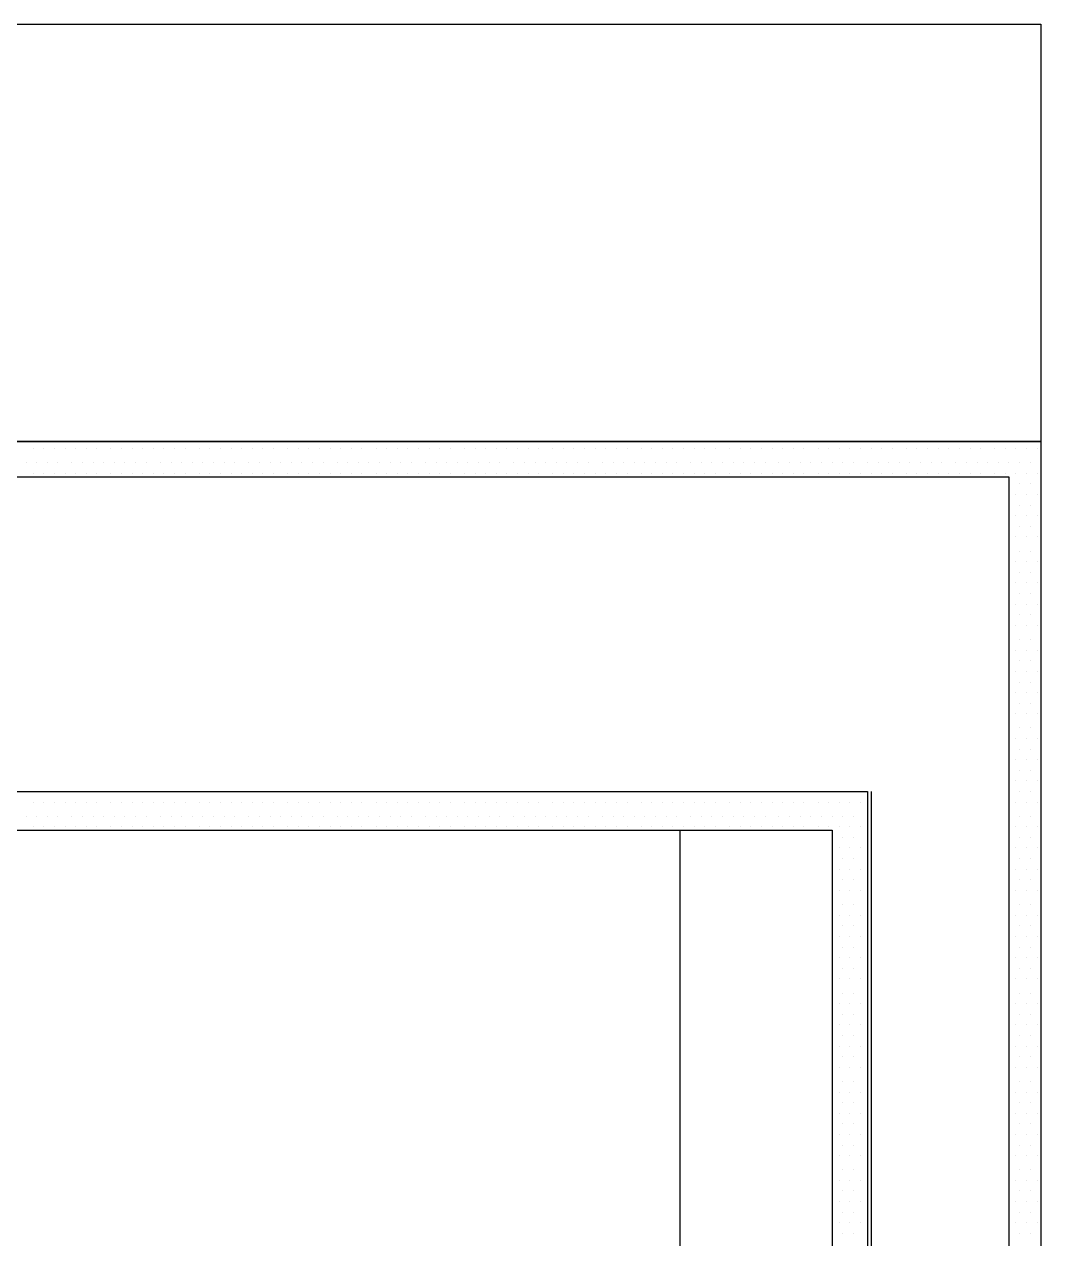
# Model space of a CAD drawing. Header units: metres. Extents: x 17 to 1264, y 17 to 859.
# Drawn here: x 288.93 to 330.33, y 677.31 to 726.77 of the extents above; entities that cross this region are included whole.
import ezdxf

# ---------------------------------------------------------------- set-up
doc = ezdxf.new("R2010")
doc.units = ezdxf.units.M
for name, color, linetype in [('LINES', 7, 'Continuous'), ('POLYLINES', 4, 'Continuous'), ('RECTS', 7, 'Continuous')]:
    doc.layers.add(name, color=color, linetype=linetype)

msp = doc.modelspace()

# ---------------------------------------------------------------- linework, layer by layer
at = {"layer": 'LINES'}
for p, q in [((289.29, 709.49), (289.29, 709.49)), ((289.72, 709.49), (289.72, 709.49)), ((290.15, 709.49), (290.15, 709.49)), ((290.59, 709.49), (290.59, 709.49)), ((291.02, 709.49), (291.02, 709.49)), ((291.45, 709.49), (291.45, 709.49)), ((291.88, 709.49), (291.88, 709.49)), ((292.46, 709.49), (292.46, 709.49)), ((292.89, 709.49), (292.89, 709.49)), ((293.32, 709.49), (293.32, 709.49)), ((293.75, 709.49), (293.75, 709.49)), ((294.19, 709.49), (294.19, 709.49)), ((294.62, 709.49), (294.62, 709.49)), ((295.05, 709.49), (295.05, 709.49)), ((295.48, 709.49), (295.48, 709.49)), ((296.06, 709.49), (296.06, 709.49)), ((296.49, 709.49), (296.49, 709.49)), ((296.92, 709.49), (296.92, 709.49)), ((297.35, 709.49), (297.35, 709.49)), ((297.79, 709.49), (297.79, 709.49)), ((298.22, 709.49), (298.22, 709.49)), ((298.65, 709.49), (298.65, 709.49)), ((299.08, 709.49), (299.08, 709.49)), ((299.66, 709.49), (299.66, 709.49)), ((300.09, 709.49), (300.09, 709.49)), ((300.52, 709.49), (300.52, 709.49)), ((300.95, 709.49), (300.95, 709.49)), ((301.39, 709.49), (301.39, 709.49)), ((301.82, 709.49), (301.82, 709.49)), ((302.25, 709.49), (302.25, 709.49)), ((302.68, 709.49), (302.68, 709.49)), ((303.26, 709.49), (303.26, 709.49)), ((303.69, 709.49), (303.69, 709.49)), ((304.12, 709.49), (304.12, 709.49)), ((304.55, 709.49), (304.55, 709.49)), ((304.99, 709.49), (304.99, 709.49)), ((305.42, 709.49), (305.42, 709.49)), ((305.85, 709.49), (305.85, 709.49)), ((306.28, 709.49), (306.28, 709.49)), ((306.86, 709.49), (306.86, 709.49)), ((307.29, 709.49), (307.29, 709.49)), ((307.72, 709.49), (307.72, 709.49)), ((308.15, 709.49), (308.15, 709.49)), ((308.59, 709.49), (308.59, 709.49)), ((309.02, 709.49), (309.02, 709.49)), ((309.45, 709.49), (309.45, 709.49)), ((309.88, 709.49), (309.88, 709.49)), ((310.46, 709.49), (310.46, 709.49)), ((310.89, 709.49), (310.89, 709.49)), ((311.32, 709.49), (311.32, 709.49)), ((311.75, 709.49), (311.75, 709.49)), ((312.19, 709.49), (312.19, 709.49)), ((312.62, 709.49), (312.62, 709.49)), ((313.05, 709.49), (313.05, 709.49)), ((313.48, 709.49), (313.48, 709.49)), ((314.06, 709.49), (314.06, 709.49)), ((314.49, 709.49), (314.49, 709.49)), ((314.92, 709.49), (314.92, 709.49)), ((315.35, 709.49), (315.35, 709.49)), ((315.79, 709.49), (315.79, 709.49)), ((316.22, 709.49), (316.22, 709.49)), ((316.65, 709.49), (316.65, 709.49)), ((317.08, 709.49), (317.08, 709.49)), ((317.66, 709.49), (317.66, 709.49)), ((318.09, 709.49), (318.09, 709.49)), ((318.52, 709.49), (318.52, 709.49)), ((318.95, 709.49), (318.95, 709.49)), ((319.39, 709.49), (319.39, 709.49)), ((319.82, 709.49), (319.82, 709.49)), ((320.25, 709.49), (320.25, 709.49)), ((320.68, 709.49), (320.68, 709.49)), ((321.26, 709.49), (321.26, 709.49)), ((321.69, 709.49), (321.69, 709.49)), ((322.12, 709.49), (322.12, 709.49)), ((322.55, 709.49), (322.55, 709.49)), ((322.99, 709.49), (322.99, 709.49)), ((323.42, 709.49), (323.42, 709.49)), ((323.85, 709.49), (323.85, 709.49)), ((324.28, 709.49), (324.28, 709.49)), ((324.86, 709.49), (324.86, 709.49)), ((325.29, 709.49), (325.29, 709.49)), ((325.72, 709.49), (325.72, 709.49)), ((326.15, 709.49), (326.15, 709.49)), ((326.59, 709.49), (326.59, 709.49)), ((327.02, 709.49), (327.02, 709.49)), ((327.45, 709.49), (327.45, 709.49)), ((327.88, 709.49), (327.88, 709.49)), ((328.46, 709.49), (328.46, 709.49)), ((328.89, 709.49), (328.89, 709.49)), ((329.32, 709.49), (329.32, 709.49)), ((329.75, 709.49), (329.75, 709.49)), ((330.19, 709.49), (330.19, 709.49)), ((289, 708.91), (289, 708.91)), ((289.43, 708.91), (289.43, 708.91)), ((289.87, 708.91), (289.87, 708.91)), ((290.3, 708.91), (290.3, 708.91)), ((290.87, 708.91), (290.87, 708.91)), ((291.31, 708.91), (291.31, 708.91)), ((291.74, 708.91), (291.74, 708.91)), ((292.17, 708.91), (292.17, 708.91)), ((292.6, 708.91), (292.6, 708.91)), ((293.03, 708.91), (293.03, 708.91)), ((293.47, 708.91), (293.47, 708.91)), ((293.9, 708.91), (293.9, 708.91)), ((294.47, 708.91), (294.47, 708.91)), ((294.91, 708.91), (294.91, 708.91)), ((295.34, 708.91), (295.34, 708.91)), ((295.77, 708.91), (295.77, 708.91)), ((296.2, 708.91), (296.2, 708.91)), ((296.63, 708.91), (296.63, 708.91)), ((297.07, 708.91), (297.07, 708.91)), ((297.5, 708.91), (297.5, 708.91)), ((298.07, 708.91), (298.07, 708.91)), ((298.51, 708.91), (298.51, 708.91)), ((298.94, 708.91), (298.94, 708.91)), ((299.37, 708.91), (299.37, 708.91)), ((299.8, 708.91), (299.8, 708.91)), ((300.23, 708.91), (300.23, 708.91)), ((300.67, 708.91), (300.67, 708.91)), ((301.1, 708.91), (301.1, 708.91)), ((301.67, 708.91), (301.67, 708.91)), ((302.11, 708.91), (302.11, 708.91)), ((302.54, 708.91), (302.54, 708.91)), ((302.97, 708.91), (302.97, 708.91)), ((303.4, 708.91), (303.4, 708.91)), ((303.83, 708.91), (303.83, 708.91)), ((304.27, 708.91), (304.27, 708.91)), ((304.7, 708.91), (304.7, 708.91)), ((305.27, 708.91), (305.27, 708.91)), ((305.71, 708.91), (305.71, 708.91)), ((306.14, 708.91), (306.14, 708.91)), ((306.57, 708.91), (306.57, 708.91)), ((307, 708.91), (307, 708.91)), ((307.43, 708.91), (307.43, 708.91)), ((307.87, 708.91), (307.87, 708.91)), ((308.3, 708.91), (308.3, 708.91)), ((308.87, 708.91), (308.87, 708.91)), ((309.31, 708.91), (309.31, 708.91)), ((309.74, 708.91), (309.74, 708.91)), ((310.17, 708.91), (310.17, 708.91)), ((310.6, 708.91), (310.6, 708.91)), ((311.03, 708.91), (311.03, 708.91)), ((311.47, 708.91), (311.47, 708.91)), ((311.9, 708.91), (311.9, 708.91)), ((312.47, 708.91), (312.47, 708.91)), ((312.91, 708.91), (312.91, 708.91)), ((313.34, 708.91), (313.34, 708.91)), ((313.77, 708.91), (313.77, 708.91)), ((314.2, 708.91), (314.2, 708.91)), ((314.63, 708.91), (314.63, 708.91)), ((315.07, 708.91), (315.07, 708.91)), ((315.5, 708.91), (315.5, 708.91)), ((316.07, 708.91), (316.07, 708.91)), ((316.51, 708.91), (316.51, 708.91)), ((316.94, 708.91), (316.94, 708.91)), ((317.37, 708.91), (317.37, 708.91)), ((317.8, 708.91), (317.8, 708.91)), ((318.23, 708.91), (318.23, 708.91)), ((318.67, 708.91), (318.67, 708.91)), ((319.1, 708.91), (319.1, 708.91)), ((319.67, 708.91), (319.67, 708.91)), ((320.11, 708.91), (320.11, 708.91)), ((320.54, 708.91), (320.54, 708.91)), ((320.97, 708.91), (320.97, 708.91)), ((321.4, 708.91), (321.4, 708.91)), ((321.83, 708.91), (321.83, 708.91)), ((322.27, 708.91), (322.27, 708.91)), ((322.7, 708.91), (322.7, 708.91)), ((323.27, 708.91), (323.27, 708.91)), ((323.71, 708.91), (323.71, 708.91)), ((324.14, 708.91), (324.14, 708.91)), ((324.57, 708.91), (324.57, 708.91)), ((325, 708.91), (325, 708.91)), ((325.43, 708.91), (325.43, 708.91)), ((325.87, 708.91), (325.87, 708.91)), ((326.3, 708.91), (326.3, 708.91)), ((326.87, 708.91), (326.87, 708.91)), ((327.31, 708.91), (327.31, 708.91)), ((327.74, 708.91), (327.74, 708.91)), ((328.17, 708.91), (328.17, 708.91)), ((328.6, 708.91), (328.6, 708.91)), ((329.03, 708.91), (329.03, 708.91)), ((329.47, 708.91), (329.47, 708.91)), ((329.9, 708.91), (329.9, 708.91)), ((289.29, 708.48), (289.29, 708.48)), ((289.72, 708.48), (289.72, 708.48)), ((290.15, 708.48), (290.15, 708.48)), ((290.59, 708.48), (290.59, 708.48)), ((291.02, 708.48), (291.02, 708.48)), ((291.45, 708.48), (291.45, 708.48)), ((291.88, 708.48), (291.88, 708.48)), ((292.46, 708.48), (292.46, 708.48)), ((292.89, 708.48), (292.89, 708.48)), ((293.32, 708.48), (293.32, 708.48)), ((293.75, 708.48), (293.75, 708.48)), ((294.19, 708.48), (294.19, 708.48)), ((294.62, 708.48), (294.62, 708.48)), ((295.05, 708.48), (295.05, 708.48)), ((295.48, 708.48), (295.48, 708.48)), ((296.06, 708.48), (296.06, 708.48)), ((296.49, 708.48), (296.49, 708.48)), ((296.92, 708.48), (296.92, 708.48)), ((297.35, 708.48), (297.35, 708.48)), ((297.79, 708.48), (297.79, 708.48)), ((298.22, 708.48), (298.22, 708.48)), ((298.65, 708.48), (298.65, 708.48)), ((299.08, 708.48), (299.08, 708.48)), ((299.66, 708.48), (299.66, 708.48)), ((300.09, 708.48), (300.09, 708.48)), ((300.52, 708.48), (300.52, 708.48)), ((300.95, 708.48), (300.95, 708.48)), ((301.39, 708.48), (301.39, 708.48)), ((301.82, 708.48), (301.82, 708.48)), ((302.25, 708.48), (302.25, 708.48)), ((302.68, 708.48), (302.68, 708.48)), ((303.26, 708.48), (303.26, 708.48)), ((303.69, 708.48), (303.69, 708.48)), ((304.12, 708.48), (304.12, 708.48)), ((304.55, 708.48), (304.55, 708.48)), ((304.99, 708.48), (304.99, 708.48)), ((305.42, 708.48), (305.42, 708.48)), ((305.85, 708.48), (305.85, 708.48)), ((306.28, 708.48), (306.28, 708.48)), ((306.86, 708.48), (306.86, 708.48)), ((307.29, 708.48), (307.29, 708.48)), ((307.72, 708.48), (307.72, 708.48)), ((308.15, 708.48), (308.15, 708.48)), ((308.59, 708.48), (308.59, 708.48)), ((309.02, 708.48), (309.02, 708.48)), ((309.45, 708.48), (309.45, 708.48)), ((309.88, 708.48), (309.88, 708.48)), ((310.46, 708.48), (310.46, 708.48)), ((310.89, 708.48), (310.89, 708.48)), ((311.32, 708.48), (311.32, 708.48)), ((311.75, 708.48), (311.75, 708.48)), ((312.19, 708.48), (312.19, 708.48)), ((312.62, 708.48), (312.62, 708.48)), ((313.05, 708.48), (313.05, 708.48)), ((313.48, 708.48), (313.48, 708.48)), ((314.06, 708.48), (314.06, 708.48)), ((314.49, 708.48), (314.49, 708.48)), ((314.92, 708.48), (314.92, 708.48)), ((315.35, 708.48), (315.35, 708.48)), ((315.79, 708.48), (315.79, 708.48)), ((316.22, 708.48), (316.22, 708.48)), ((316.65, 708.48), (316.65, 708.48)), ((317.08, 708.48), (317.08, 708.48)), ((317.66, 708.48), (317.66, 708.48)), ((318.09, 708.48), (318.09, 708.48)), ((318.52, 708.48), (318.52, 708.48)), ((318.95, 708.48), (318.95, 708.48)), ((319.39, 708.48), (319.39, 708.48)), ((319.82, 708.48), (319.82, 708.48)), ((320.25, 708.48), (320.25, 708.48)), ((320.68, 708.48), (320.68, 708.48)), ((321.26, 708.48), (321.26, 708.48)), ((321.69, 708.48), (321.69, 708.48)), ((322.12, 708.48), (322.12, 708.48)), ((322.55, 708.48), (322.55, 708.48)), ((322.99, 708.48), (322.99, 708.48)), ((323.42, 708.48), (323.42, 708.48)), ((323.85, 708.48), (323.85, 708.48)), ((324.28, 708.48), (324.28, 708.48)), ((324.86, 708.48), (324.86, 708.48)), ((325.29, 708.48), (325.29, 708.48)), ((325.72, 708.48), (325.72, 708.48)), ((326.15, 708.48), (326.15, 708.48)), ((326.59, 708.48), (326.59, 708.48)), ((327.02, 708.48), (327.02, 708.48)), ((327.45, 708.48), (327.45, 708.48)), ((327.88, 708.48), (327.88, 708.48)), ((328.46, 708.48), (328.46, 708.48)), ((328.89, 708.48), (328.89, 708.48)), ((329.32, 708.48), (329.32, 708.48)), ((329.75, 708.48), (329.75, 708.48)), ((330.19, 708.48), (330.19, 708.48)), ((329.03, 708.05), (329.03, 708.05)), ((329.47, 708.05), (329.47, 708.05)), ((329.9, 708.05), (329.9, 708.05)), ((329.32, 707.62), (329.32, 707.62)), ((329.75, 707.62), (329.75, 707.62)), ((330.19, 707.62), (330.19, 707.62)), ((329.03, 707.18), (329.03, 707.18)), ((329.47, 707.18), (329.47, 707.18)), ((329.9, 707.18), (329.9, 707.18)), ((329.32, 706.75), (329.32, 706.75)), ((329.75, 706.75), (329.75, 706.75)), ((330.19, 706.75), (330.19, 706.75)), ((329.03, 706.32), (329.03, 706.32)), ((329.32, 705.89), (329.32, 705.89)), ((329.47, 706.32), (329.47, 706.32)), ((329.75, 705.89), (329.75, 705.89)), ((329.9, 706.32), (329.9, 706.32)), ((330.19, 705.89), (330.19, 705.89)), ((329.03, 705.31), (329.03, 705.31)), ((329.32, 704.88), (329.32, 704.88)), ((329.47, 705.31), (329.47, 705.31)), ((329.75, 704.88), (329.75, 704.88)), ((329.9, 705.31), (329.9, 705.31)), ((330.19, 704.88), (330.19, 704.88)), ((329.03, 704.45), (329.03, 704.45)), ((329.47, 704.45), (329.47, 704.45)), ((329.9, 704.45), (329.9, 704.45)), ((329.32, 704.02), (329.32, 704.02)), ((329.75, 704.02), (329.75, 704.02)), ((330.19, 704.02), (330.19, 704.02)), ((329.03, 703.58), (329.03, 703.58)), ((329.47, 703.58), (329.47, 703.58)), ((329.9, 703.58), (329.9, 703.58)), ((329.32, 703.15), (329.32, 703.15)), ((329.75, 703.15), (329.75, 703.15)), ((330.19, 703.15), (330.19, 703.15)), ((329.03, 702.72), (329.03, 702.72)), ((329.47, 702.72), (329.47, 702.72)), ((329.9, 702.72), (329.9, 702.72)), ((329.32, 702.29), (329.32, 702.29)), ((329.75, 702.29), (329.75, 702.29)), ((330.19, 702.29), (330.19, 702.29)), ((329.03, 701.71), (329.03, 701.71)), ((329.47, 701.71), (329.47, 701.71)), ((329.9, 701.71), (329.9, 701.71)), ((329.32, 701.28), (329.32, 701.28)), ((329.75, 701.28), (329.75, 701.28)), ((330.19, 701.28), (330.19, 701.28)), ((329.03, 700.85), (329.03, 700.85)), ((329.47, 700.85), (329.47, 700.85)), ((329.9, 700.85), (329.9, 700.85)), ((329.03, 699.98), (329.03, 699.98)), ((329.32, 700.42), (329.32, 700.42)), ((329.47, 699.98), (329.47, 699.98)), ((329.75, 700.42), (329.75, 700.42)), ((329.9, 699.98), (329.9, 699.98)), ((330.19, 700.42), (330.19, 700.42)), ((329.32, 699.55), (329.32, 699.55)), ((329.75, 699.55), (329.75, 699.55)), ((330.19, 699.55), (330.19, 699.55)), ((329.03, 699.12), (329.03, 699.12)), ((329.47, 699.12), (329.47, 699.12)), ((329.9, 699.12), (329.9, 699.12)), ((329.32, 698.69), (329.32, 698.69)), ((329.75, 698.69), (329.75, 698.69)), ((330.19, 698.69), (330.19, 698.69)), ((329.03, 698.11), (329.03, 698.11)), ((329.47, 698.11), (329.47, 698.11)), ((329.9, 698.11), (329.9, 698.11)), ((329.32, 697.68), (329.32, 697.68)), ((329.75, 697.68), (329.75, 697.68)), ((330.19, 697.68), (330.19, 697.68)), ((329.03, 697.25), (329.03, 697.25)), ((329.47, 697.25), (329.47, 697.25)), ((329.9, 697.25), (329.9, 697.25)), ((329.32, 696.82), (329.32, 696.82)), ((329.75, 696.82), (329.75, 696.82)), ((330.19, 696.82), (330.19, 696.82)), ((329.03, 696.38), (329.03, 696.38)), ((329.47, 696.38), (329.47, 696.38)), ((329.9, 696.38), (329.9, 696.38)), ((289, 695.52), (289, 695.52)), ((289.43, 695.52), (289.43, 695.52)), ((289.87, 695.52), (289.87, 695.52)), ((290.3, 695.52), (290.3, 695.52)), ((290.87, 695.52), (290.87, 695.52)), ((291.31, 695.52), (291.31, 695.52)), ((291.74, 695.52), (291.74, 695.52)), ((292.17, 695.52), (292.17, 695.52)), ((292.6, 695.52), (292.6, 695.52)), ((293.03, 695.52), (293.03, 695.52)), ((293.47, 695.52), (293.47, 695.52)), ((293.9, 695.52), (293.9, 695.52)), ((294.47, 695.52), (294.47, 695.52)), ((294.91, 695.52), (294.91, 695.52)), ((295.34, 695.52), (295.34, 695.52)), ((295.77, 695.52), (295.77, 695.52)), ((296.2, 695.52), (296.2, 695.52)), ((296.63, 695.52), (296.63, 695.52)), ((297.07, 695.52), (297.07, 695.52)), ((297.5, 695.52), (297.5, 695.52)), ((298.07, 695.52), (298.07, 695.52)), ((298.51, 695.52), (298.51, 695.52)), ((298.94, 695.52), (298.94, 695.52)), ((299.37, 695.52), (299.37, 695.52)), ((299.8, 695.52), (299.8, 695.52)), ((300.23, 695.52), (300.23, 695.52)), ((300.67, 695.52), (300.67, 695.52)), ((301.1, 695.52), (301.1, 695.52)), ((301.67, 695.52), (301.67, 695.52)), ((302.11, 695.52), (302.11, 695.52)), ((302.54, 695.52), (302.54, 695.52)), ((302.97, 695.52), (302.97, 695.52)), ((303.4, 695.52), (303.4, 695.52)), ((303.83, 695.52), (303.83, 695.52)), ((304.27, 695.52), (304.27, 695.52)), ((304.7, 695.52), (304.7, 695.52)), ((305.27, 695.52), (305.27, 695.52)), ((305.71, 695.52), (305.71, 695.52)), ((306.14, 695.52), (306.14, 695.52)), ((306.57, 695.52), (306.57, 695.52)), ((307, 695.52), (307, 695.52)), ((307.43, 695.52), (307.43, 695.52)), ((307.87, 695.52), (307.87, 695.52)), ((308.3, 695.52), (308.3, 695.52)), ((308.87, 695.52), (308.87, 695.52)), ((309.31, 695.52), (309.31, 695.52)), ((309.74, 695.52), (309.74, 695.52)), ((310.17, 695.52), (310.17, 695.52)), ((310.6, 695.52), (310.6, 695.52)), ((311.03, 695.52), (311.03, 695.52)), ((311.47, 695.52), (311.47, 695.52)), ((311.9, 695.52), (311.9, 695.52)), ((312.47, 695.52), (312.47, 695.52)), ((312.91, 695.52), (312.91, 695.52)), ((313.34, 695.52), (313.34, 695.52)), ((313.77, 695.52), (313.77, 695.52)), ((314.2, 695.52), (314.2, 695.52)), ((314.63, 695.52), (314.63, 695.52)), ((315.07, 695.52), (315.07, 695.52)), ((315.5, 695.52), (315.5, 695.52)), ((316.07, 695.52), (316.07, 695.52)), ((316.51, 695.52), (316.51, 695.52)), ((316.94, 695.52), (316.94, 695.52)), ((317.37, 695.52), (317.37, 695.52)), ((317.8, 695.52), (317.8, 695.52)), ((318.23, 695.52), (318.23, 695.52)), ((318.67, 695.52), (318.67, 695.52)), ((319.1, 695.52), (319.1, 695.52)), ((319.67, 695.52), (319.67, 695.52)), ((320.11, 695.52), (320.11, 695.52)), ((320.54, 695.52), (320.54, 695.52)), ((320.97, 695.52), (320.97, 695.52)), ((321.4, 695.52), (321.4, 695.52)), ((321.83, 695.52), (321.83, 695.52)), ((322.27, 695.52), (322.27, 695.52)), ((322.7, 695.52), (322.7, 695.52)), ((323.27, 695.52), (323.27, 695.52)), ((329.03, 695.52), (329.03, 695.52)), ((329.32, 695.95), (329.32, 695.95)), ((329.47, 695.52), (329.47, 695.52)), ((329.75, 695.95), (329.75, 695.95)), ((329.9, 695.52), (329.9, 695.52)), ((330.19, 695.95), (330.19, 695.95)), ((289.29, 695.09), (289.29, 695.09)), ((289.72, 695.09), (289.72, 695.09)), ((290.15, 695.09), (290.15, 695.09)), ((290.59, 695.09), (290.59, 695.09)), ((291.02, 695.09), (291.02, 695.09)), ((291.45, 695.09), (291.45, 695.09)), ((291.88, 695.09), (291.88, 695.09)), ((292.46, 695.09), (292.46, 695.09)), ((292.89, 695.09), (292.89, 695.09)), ((293.32, 695.09), (293.32, 695.09)), ((293.75, 695.09), (293.75, 695.09)), ((294.19, 695.09), (294.19, 695.09)), ((294.62, 695.09), (294.62, 695.09)), ((295.05, 695.09), (295.05, 695.09)), ((295.48, 695.09), (295.48, 695.09)), ((296.06, 695.09), (296.06, 695.09)), ((296.49, 695.09), (296.49, 695.09)), ((296.92, 695.09), (296.92, 695.09)), ((297.35, 695.09), (297.35, 695.09)), ((297.79, 695.09), (297.79, 695.09)), ((298.22, 695.09), (298.22, 695.09)), ((298.65, 695.09), (298.65, 695.09)), ((299.08, 695.09), (299.08, 695.09)), ((299.66, 695.09), (299.66, 695.09)), ((300.09, 695.09), (300.09, 695.09)), ((300.52, 695.09), (300.52, 695.09)), ((300.95, 695.09), (300.95, 695.09)), ((301.39, 695.09), (301.39, 695.09)), ((301.82, 695.09), (301.82, 695.09)), ((302.25, 695.09), (302.25, 695.09)), ((302.68, 695.09), (302.68, 695.09)), ((303.26, 695.09), (303.26, 695.09)), ((303.69, 695.09), (303.69, 695.09)), ((304.12, 695.09), (304.12, 695.09)), ((304.55, 695.09), (304.55, 695.09)), ((304.99, 695.09), (304.99, 695.09)), ((305.42, 695.09), (305.42, 695.09)), ((305.85, 695.09), (305.85, 695.09)), ((306.28, 695.09), (306.28, 695.09)), ((306.86, 695.09), (306.86, 695.09)), ((307.29, 695.09), (307.29, 695.09)), ((307.72, 695.09), (307.72, 695.09)), ((308.15, 695.09), (308.15, 695.09)), ((308.59, 695.09), (308.59, 695.09)), ((309.02, 695.09), (309.02, 695.09)), ((309.45, 695.09), (309.45, 695.09)), ((309.88, 695.09), (309.88, 695.09)), ((310.46, 695.09), (310.46, 695.09)), ((310.89, 695.09), (310.89, 695.09)), ((311.32, 695.09), (311.32, 695.09)), ((311.75, 695.09), (311.75, 695.09)), ((312.19, 695.09), (312.19, 695.09)), ((312.62, 695.09), (312.62, 695.09)), ((313.05, 695.09), (313.05, 695.09)), ((313.48, 695.09), (313.48, 695.09)), ((314.06, 695.09), (314.06, 695.09)), ((314.49, 695.09), (314.49, 695.09)), ((314.92, 695.09), (314.92, 695.09)), ((315.35, 695.09), (315.35, 695.09)), ((315.79, 695.09), (315.79, 695.09)), ((316.22, 695.09), (316.22, 695.09)), ((316.65, 695.09), (316.65, 695.09)), ((317.08, 695.09), (317.08, 695.09)), ((317.66, 695.09), (317.66, 695.09)), ((318.09, 695.09), (318.09, 695.09)), ((318.52, 695.09), (318.52, 695.09)), ((318.95, 695.09), (318.95, 695.09)), ((319.39, 695.09), (319.39, 695.09)), ((319.82, 695.09), (319.82, 695.09)), ((320.25, 695.09), (320.25, 695.09)), ((320.68, 695.09), (320.68, 695.09)), ((321.26, 695.09), (321.26, 695.09)), ((321.69, 695.09), (321.69, 695.09)), ((322.12, 695.09), (322.12, 695.09)), ((322.55, 695.09), (322.55, 695.09)), ((322.99, 695.09), (322.99, 695.09)), ((329.32, 695.09), (329.32, 695.09)), ((329.75, 695.09), (329.75, 695.09)), ((330.19, 695.09), (330.19, 695.09)), ((289, 694.51), (289, 694.51)), ((289.43, 694.51), (289.43, 694.51)), ((289.87, 694.51), (289.87, 694.51)), ((290.3, 694.51), (290.3, 694.51)), ((290.87, 694.51), (290.87, 694.51)), ((291.31, 694.51), (291.31, 694.51)), ((291.74, 694.51), (291.74, 694.51)), ((292.17, 694.51), (292.17, 694.51)), ((292.6, 694.51), (292.6, 694.51)), ((293.03, 694.51), (293.03, 694.51)), ((293.47, 694.51), (293.47, 694.51)), ((293.9, 694.51), (293.9, 694.51)), ((294.47, 694.51), (294.47, 694.51)), ((294.91, 694.51), (294.91, 694.51)), ((295.34, 694.51), (295.34, 694.51)), ((295.77, 694.51), (295.77, 694.51)), ((296.2, 694.51), (296.2, 694.51)), ((296.63, 694.51), (296.63, 694.51)), ((297.07, 694.51), (297.07, 694.51)), ((297.5, 694.51), (297.5, 694.51)), ((298.07, 694.51), (298.07, 694.51)), ((298.51, 694.51), (298.51, 694.51)), ((298.94, 694.51), (298.94, 694.51)), ((299.37, 694.51), (299.37, 694.51)), ((299.8, 694.51), (299.8, 694.51)), ((300.23, 694.51), (300.23, 694.51)), ((300.67, 694.51), (300.67, 694.51)), ((301.1, 694.51), (301.1, 694.51)), ((301.67, 694.51), (301.67, 694.51)), ((302.11, 694.51), (302.11, 694.51)), ((302.54, 694.51), (302.54, 694.51)), ((302.97, 694.51), (302.97, 694.51)), ((303.4, 694.51), (303.4, 694.51)), ((303.83, 694.51), (303.83, 694.51)), ((304.27, 694.51), (304.27, 694.51)), ((304.7, 694.51), (304.7, 694.51)), ((305.27, 694.51), (305.27, 694.51)), ((305.71, 694.51), (305.71, 694.51)), ((306.14, 694.51), (306.14, 694.51)), ((306.57, 694.51), (306.57, 694.51)), ((307, 694.51), (307, 694.51)), ((307.43, 694.51), (307.43, 694.51)), ((307.87, 694.51), (307.87, 694.51)), ((308.3, 694.51), (308.3, 694.51)), ((308.87, 694.51), (308.87, 694.51)), ((309.31, 694.51), (309.31, 694.51)), ((309.74, 694.51), (309.74, 694.51)), ((310.17, 694.51), (310.17, 694.51)), ((310.6, 694.51), (310.6, 694.51)), ((311.03, 694.51), (311.03, 694.51)), ((311.47, 694.51), (311.47, 694.51)), ((311.9, 694.51), (311.9, 694.51)), ((312.47, 694.51), (312.47, 694.51)), ((312.91, 694.51), (312.91, 694.51)), ((313.34, 694.51), (313.34, 694.51)), ((313.77, 694.51), (313.77, 694.51)), ((314.2, 694.51), (314.2, 694.51)), ((314.63, 694.51), (314.63, 694.51)), ((315.07, 694.51), (315.07, 694.51)), ((315.5, 694.51), (315.5, 694.51)), ((316.07, 694.51), (316.07, 694.51)), ((316.51, 694.51), (316.51, 694.51)), ((316.94, 694.51), (316.94, 694.51)), ((317.37, 694.51), (317.37, 694.51)), ((317.8, 694.51), (317.8, 694.51)), ((318.23, 694.51), (318.23, 694.51)), ((318.67, 694.51), (318.67, 694.51)), ((319.1, 694.51), (319.1, 694.51)), ((319.67, 694.51), (319.67, 694.51)), ((320.11, 694.51), (320.11, 694.51)), ((320.54, 694.51), (320.54, 694.51)), ((320.97, 694.51), (320.97, 694.51)), ((321.4, 694.51), (321.4, 694.51)), ((321.83, 694.51), (321.83, 694.51)), ((322.27, 694.51), (322.27, 694.51)), ((322.7, 694.51), (322.7, 694.51)), ((323.27, 694.51), (323.27, 694.51)), ((329.03, 694.51), (329.03, 694.51)), ((329.47, 694.51), (329.47, 694.51)), ((329.9, 694.51), (329.9, 694.51)), ((289.29, 694.08), (289.29, 694.08)), ((289.72, 694.08), (289.72, 694.08)), ((290.15, 694.08), (290.15, 694.08)), ((290.59, 694.08), (290.59, 694.08)), ((291.02, 694.08), (291.02, 694.08)), ((291.45, 694.08), (291.45, 694.08)), ((291.88, 694.08), (291.88, 694.08)), ((292.46, 694.08), (292.46, 694.08)), ((292.89, 694.08), (292.89, 694.08)), ((293.32, 694.08), (293.32, 694.08)), ((293.75, 694.08), (293.75, 694.08)), ((294.19, 694.08), (294.19, 694.08)), ((294.62, 694.08), (294.62, 694.08)), ((295.05, 694.08), (295.05, 694.08)), ((295.48, 694.08), (295.48, 694.08)), ((296.06, 694.08), (296.06, 694.08)), ((296.49, 694.08), (296.49, 694.08)), ((296.92, 694.08), (296.92, 694.08)), ((297.35, 694.08), (297.35, 694.08)), ((297.79, 694.08), (297.79, 694.08)), ((298.22, 694.08), (298.22, 694.08)), ((298.65, 694.08), (298.65, 694.08)), ((299.08, 694.08), (299.08, 694.08)), ((299.66, 694.08), (299.66, 694.08)), ((300.09, 694.08), (300.09, 694.08)), ((300.52, 694.08), (300.52, 694.08)), ((300.95, 694.08), (300.95, 694.08)), ((301.39, 694.08), (301.39, 694.08)), ((301.82, 694.08), (301.82, 694.08)), ((302.25, 694.08), (302.25, 694.08)), ((302.68, 694.08), (302.68, 694.08)), ((303.26, 694.08), (303.26, 694.08)), ((303.69, 694.08), (303.69, 694.08)), ((304.12, 694.08), (304.12, 694.08)), ((304.55, 694.08), (304.55, 694.08)), ((304.99, 694.08), (304.99, 694.08)), ((305.42, 694.08), (305.42, 694.08)), ((305.85, 694.08), (305.85, 694.08)), ((306.28, 694.08), (306.28, 694.08)), ((306.86, 694.08), (306.86, 694.08)), ((307.29, 694.08), (307.29, 694.08)), ((307.72, 694.08), (307.72, 694.08)), ((308.15, 694.08), (308.15, 694.08)), ((308.59, 694.08), (308.59, 694.08)), ((309.02, 694.08), (309.02, 694.08)), ((309.45, 694.08), (309.45, 694.08)), ((309.88, 694.08), (309.88, 694.08)), ((310.46, 694.08), (310.46, 694.08)), ((310.89, 694.08), (310.89, 694.08)), ((311.32, 694.08), (311.32, 694.08)), ((311.75, 694.08), (311.75, 694.08)), ((312.19, 694.08), (312.19, 694.08)), ((312.62, 694.08), (312.62, 694.08)), ((313.05, 694.08), (313.05, 694.08)), ((313.48, 694.08), (313.48, 694.08)), ((314.06, 694.08), (314.06, 694.08)), ((314.49, 694.08), (314.49, 694.08)), ((314.92, 694.08), (314.92, 694.08)), ((315.35, 694.08), (315.35, 694.08)), ((315.79, 694.08), (315.79, 694.08)), ((316.22, 694.08), (316.22, 694.08)), ((316.65, 694.08), (316.65, 694.08)), ((317.08, 694.08), (317.08, 694.08)), ((317.66, 694.08), (317.66, 694.08)), ((318.09, 694.08), (318.09, 694.08)), ((318.52, 694.08), (318.52, 694.08)), ((318.95, 694.08), (318.95, 694.08)), ((319.39, 694.08), (319.39, 694.08)), ((319.82, 694.08), (319.82, 694.08)), ((320.25, 694.08), (320.25, 694.08)), ((320.68, 694.08), (320.68, 694.08)), ((321.26, 694.08), (321.26, 694.08)), ((321.69, 694.08), (321.69, 694.08)), ((322.12, 694.08), (322.12, 694.08)), ((322.55, 694.08), (322.55, 694.08)), ((322.99, 694.08), (322.99, 694.08)), ((329.32, 694.08), (329.32, 694.08)), ((329.75, 694.08), (329.75, 694.08)), ((330.19, 694.08), (330.19, 694.08)), ((168.76, 693.94), (315.5, 693.94)), ((315.64, 98.64), (315.64, 693.94)), ((322.27, 693.65), (322.27, 693.65)), ((322.7, 693.65), (322.7, 693.65)), ((323.27, 693.65), (323.27, 693.65)), ((329.03, 693.65), (329.03, 693.65)), ((329.47, 693.65), (329.47, 693.65)), ((329.9, 693.65), (329.9, 693.65)), ((322.12, 693.22), (322.12, 693.22)), ((322.55, 693.22), (322.55, 693.22)), ((322.99, 693.22), (322.99, 693.22)), ((329.32, 693.22), (329.32, 693.22)), ((329.75, 693.22), (329.75, 693.22)), ((330.19, 693.22), (330.19, 693.22)), ((322.27, 692.78), (322.27, 692.78)), ((322.7, 692.78), (322.7, 692.78)), ((323.27, 692.78), (323.27, 692.78)), ((329.03, 692.78), (329.03, 692.78)), ((329.47, 692.78), (329.47, 692.78)), ((329.9, 692.78), (329.9, 692.78)), ((322.12, 692.35), (322.12, 692.35)), ((322.55, 692.35), (322.55, 692.35)), ((322.99, 692.35), (322.99, 692.35)), ((329.32, 692.35), (329.32, 692.35)), ((329.75, 692.35), (329.75, 692.35)), ((330.19, 692.35), (330.19, 692.35)), ((322.27, 691.92), (322.27, 691.92)), ((322.7, 691.92), (322.7, 691.92)), ((323.27, 691.92), (323.27, 691.92)), ((329.03, 691.92), (329.03, 691.92)), ((329.47, 691.92), (329.47, 691.92)), ((329.9, 691.92), (329.9, 691.92)), ((322.12, 691.49), (322.12, 691.49)), ((322.55, 691.49), (322.55, 691.49)), ((322.99, 691.49), (322.99, 691.49)), ((329.32, 691.49), (329.32, 691.49)), ((329.75, 691.49), (329.75, 691.49)), ((330.19, 691.49), (330.19, 691.49)), ((322.27, 690.91), (322.27, 690.91)), ((322.7, 690.91), (322.7, 690.91)), ((323.27, 690.91), (323.27, 690.91)), ((329.03, 690.91), (329.03, 690.91)), ((329.47, 690.91), (329.47, 690.91)), ((329.9, 690.91), (329.9, 690.91)), ((322.12, 690.48), (322.12, 690.48)), ((322.27, 690.05), (322.27, 690.05)), ((322.55, 690.48), (322.55, 690.48)), ((322.7, 690.05), (322.7, 690.05)), ((322.99, 690.48), (322.99, 690.48)), ((323.27, 690.05), (323.27, 690.05)), ((329.03, 690.05), (329.03, 690.05)), ((329.32, 690.48), (329.32, 690.48)), ((329.47, 690.05), (329.47, 690.05)), ((329.75, 690.48), (329.75, 690.48)), ((329.9, 690.05), (329.9, 690.05)), ((330.19, 690.48), (330.19, 690.48)), ((322.12, 689.62), (322.12, 689.62)), ((322.55, 689.62), (322.55, 689.62)), ((322.99, 689.62), (322.99, 689.62)), ((329.32, 689.62), (329.32, 689.62)), ((329.75, 689.62), (329.75, 689.62)), ((330.19, 689.62), (330.19, 689.62)), ((322.27, 689.18), (322.27, 689.18)), ((322.7, 689.18), (322.7, 689.18)), ((323.27, 689.18), (323.27, 689.18)), ((329.03, 689.18), (329.03, 689.18)), ((329.47, 689.18), (329.47, 689.18)), ((329.9, 689.18), (329.9, 689.18)), ((322.12, 688.75), (322.12, 688.75)), ((322.55, 688.75), (322.55, 688.75)), ((322.99, 688.75), (322.99, 688.75)), ((329.32, 688.75), (329.32, 688.75)), ((329.75, 688.75), (329.75, 688.75)), ((330.19, 688.75), (330.19, 688.75)), ((322.27, 688.32), (322.27, 688.32)), ((322.7, 688.32), (322.7, 688.32)), ((323.27, 688.32), (323.27, 688.32)), ((329.03, 688.32), (329.03, 688.32)), ((329.47, 688.32), (329.47, 688.32)), ((329.9, 688.32), (329.9, 688.32)), ((322.12, 687.89), (322.12, 687.89)), ((322.55, 687.89), (322.55, 687.89)), ((322.99, 687.89), (322.99, 687.89)), ((329.32, 687.89), (329.32, 687.89)), ((329.75, 687.89), (329.75, 687.89)), ((330.19, 687.89), (330.19, 687.89)), ((322.27, 687.31), (322.27, 687.31)), ((322.7, 687.31), (322.7, 687.31)), ((323.27, 687.31), (323.27, 687.31)), ((329.03, 687.31), (329.03, 687.31)), ((329.47, 687.31), (329.47, 687.31)), ((329.9, 687.31), (329.9, 687.31)), ((322.12, 686.88), (322.12, 686.88)), ((322.55, 686.88), (322.55, 686.88)), ((322.99, 686.88), (322.99, 686.88)), ((329.32, 686.88), (329.32, 686.88)), ((329.75, 686.88), (329.75, 686.88)), ((330.19, 686.88), (330.19, 686.88)), ((322.27, 686.45), (322.27, 686.45)), ((322.7, 686.45), (322.7, 686.45)), ((323.27, 686.45), (323.27, 686.45)), ((329.03, 686.45), (329.03, 686.45)), ((329.47, 686.45), (329.47, 686.45)), ((329.9, 686.45), (329.9, 686.45)), ((322.12, 686.02), (322.12, 686.02)), ((322.55, 686.02), (322.55, 686.02)), ((322.99, 686.02), (322.99, 686.02)), ((329.32, 686.02), (329.32, 686.02)), ((329.75, 686.02), (329.75, 686.02)), ((330.19, 686.02), (330.19, 686.02)), ((322.12, 685.15), (322.12, 685.15)), ((322.27, 685.58), (322.27, 685.58)), ((322.55, 685.15), (322.55, 685.15)), ((322.7, 685.58), (322.7, 685.58)), ((322.99, 685.15), (322.99, 685.15)), ((323.27, 685.58), (323.27, 685.58)), ((329.03, 685.58), (329.03, 685.58)), ((329.32, 685.15), (329.32, 685.15)), ((329.47, 685.58), (329.47, 685.58)), ((329.75, 685.15), (329.75, 685.15)), ((329.9, 685.58), (329.9, 685.58)), ((330.19, 685.15), (330.19, 685.15)), ((322.27, 684.72), (322.27, 684.72)), ((322.7, 684.72), (322.7, 684.72)), ((323.27, 684.72), (323.27, 684.72)), ((329.03, 684.72), (329.03, 684.72)), ((329.47, 684.72), (329.47, 684.72)), ((329.9, 684.72), (329.9, 684.72)), ((322.12, 684.29), (322.12, 684.29)), ((322.55, 684.29), (322.55, 684.29)), ((322.99, 684.29), (322.99, 684.29)), ((329.32, 684.29), (329.32, 684.29)), ((329.75, 684.29), (329.75, 684.29)), ((330.19, 684.29), (330.19, 684.29)), ((322.27, 683.71), (322.27, 683.71)), ((322.7, 683.71), (322.7, 683.71)), ((323.27, 683.71), (323.27, 683.71)), ((329.03, 683.71), (329.03, 683.71)), ((329.47, 683.71), (329.47, 683.71)), ((329.9, 683.71), (329.9, 683.71)), ((322.12, 683.28), (322.12, 683.28)), ((322.55, 683.28), (322.55, 683.28)), ((322.99, 683.28), (322.99, 683.28)), ((329.32, 683.28), (329.32, 683.28)), ((329.75, 683.28), (329.75, 683.28)), ((330.19, 683.28), (330.19, 683.28)), ((322.27, 682.85), (322.27, 682.85)), ((322.7, 682.85), (322.7, 682.85)), ((323.27, 682.85), (323.27, 682.85)), ((329.03, 682.85), (329.03, 682.85)), ((329.47, 682.85), (329.47, 682.85)), ((329.9, 682.85), (329.9, 682.85)), ((322.12, 682.42), (322.12, 682.42)), ((322.55, 682.42), (322.55, 682.42)), ((322.99, 682.42), (322.99, 682.42)), ((329.32, 682.42), (329.32, 682.42)), ((329.75, 682.42), (329.75, 682.42)), ((330.19, 682.42), (330.19, 682.42)), ((322.27, 681.98), (322.27, 681.98)), ((322.7, 681.98), (322.7, 681.98)), ((323.27, 681.98), (323.27, 681.98)), ((329.03, 681.98), (329.03, 681.98)), ((329.47, 681.98), (329.47, 681.98)), ((329.9, 681.98), (329.9, 681.98)), ((322.12, 681.55), (322.12, 681.55)), ((322.55, 681.55), (322.55, 681.55)), ((322.99, 681.55), (322.99, 681.55)), ((329.32, 681.55), (329.32, 681.55)), ((329.75, 681.55), (329.75, 681.55)), ((330.19, 681.55), (330.19, 681.55)), ((322.12, 680.69), (322.12, 680.69)), ((322.27, 681.12), (322.27, 681.12)), ((322.55, 680.69), (322.55, 680.69)), ((322.7, 681.12), (322.7, 681.12)), ((322.99, 680.69), (322.99, 680.69)), ((323.27, 681.12), (323.27, 681.12)), ((329.03, 681.12), (329.03, 681.12)), ((329.32, 680.69), (329.32, 680.69)), ((329.47, 681.12), (329.47, 681.12)), ((329.75, 680.69), (329.75, 680.69)), ((329.9, 681.12), (329.9, 681.12)), ((330.19, 680.69), (330.19, 680.69)), ((322.12, 679.68), (322.12, 679.68)), ((322.27, 680.11), (322.27, 680.11)), ((322.55, 679.68), (322.55, 679.68)), ((322.7, 680.11), (322.7, 680.11)), ((322.99, 679.68), (322.99, 679.68)), ((323.27, 680.11), (323.27, 680.11)), ((329.03, 680.11), (329.03, 680.11)), ((329.32, 679.68), (329.32, 679.68)), ((329.47, 680.11), (329.47, 680.11)), ((329.75, 679.68), (329.75, 679.68)), ((329.9, 680.11), (329.9, 680.11)), ((330.19, 679.68), (330.19, 679.68)), ((322.27, 679.25), (322.27, 679.25)), ((322.7, 679.25), (322.7, 679.25)), ((323.27, 679.25), (323.27, 679.25)), ((329.03, 679.25), (329.03, 679.25)), ((329.47, 679.25), (329.47, 679.25)), ((329.9, 679.25), (329.9, 679.25)), ((322.12, 678.82), (322.12, 678.82)), ((322.55, 678.82), (322.55, 678.82)), ((322.99, 678.82), (322.99, 678.82)), ((329.32, 678.82), (329.32, 678.82)), ((329.75, 678.82), (329.75, 678.82)), ((330.19, 678.82), (330.19, 678.82)), ((322.27, 678.38), (322.27, 678.38)), ((322.7, 678.38), (322.7, 678.38)), ((323.27, 678.38), (323.27, 678.38)), ((329.03, 678.38), (329.03, 678.38)), ((329.47, 678.38), (329.47, 678.38)), ((329.9, 678.38), (329.9, 678.38)), ((322.12, 677.95), (322.12, 677.95)), ((322.55, 677.95), (322.55, 677.95)), ((322.99, 677.95), (322.99, 677.95)), ((329.32, 677.95), (329.32, 677.95)), ((329.75, 677.95), (329.75, 677.95)), ((330.19, 677.95), (330.19, 677.95)), ((322.27, 677.52), (322.27, 677.52)), ((322.7, 677.52), (322.7, 677.52)), ((323.27, 677.52), (323.27, 677.52)), ((329.03, 677.52), (329.03, 677.52)), ((329.47, 677.52), (329.47, 677.52)), ((329.9, 677.52), (329.9, 677.52))]:
    msp.add_line(p, q, dxfattribs=at)
at = {"layer": 'POLYLINES'}
msp.add_lwpolyline([(323.42, 695.52), (323.42, 551.95), (323.42, 98.64)], dxfattribs=at)
msp.add_lwpolyline([(323.42, 695.52), (323.42, 551.95), (323.42, 98.64)], dxfattribs=at)
at = {"layer": 'RECTS'}
for points in [[(160.27, 726.77), (330.33, 726.77), (330.33, 709.78), (160.27, 709.78)], [(160.27, 709.78), (330.33, 709.78), (330.33, 86.11), (160.27, 86.11)], [(161.71, 708.34), (329.03, 708.34), (329.03, 87.55), (161.71, 87.55)], [(167.47, 695.52), (323.27, 695.52), (323.27, 97.2), (167.47, 97.2)], [(168.76, 693.94), (321.83, 693.94), (321.83, 98.64), (168.76, 98.64)]]:
    msp.add_lwpolyline(points, dxfattribs=at)

doc.saveas('drawing.dxf')
